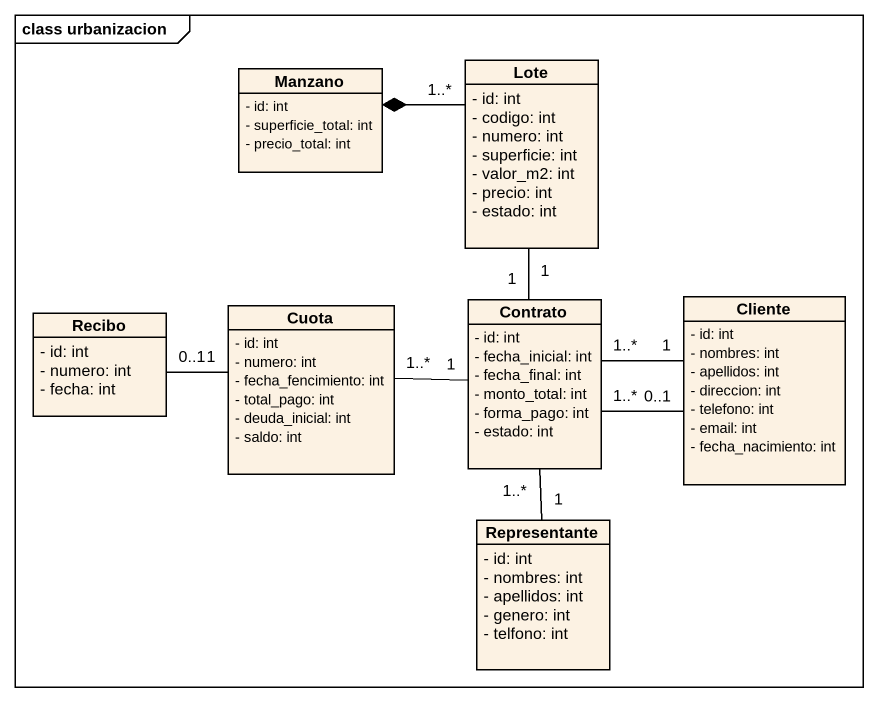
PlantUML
@startuml
mainframe class urbanizacion
hide circle
hide empty members
skinparam classAttributeIconSize 0
class Manzano {
  - id: int
  - superficie_total: int
  - precio_total: int
}
class Lote {
  - id: int
  - codigo: int
  - numero: int
  - superficie: int
  - valor_m2: int
  - precio: int
  - estado: int
}
class Recibo {
  - id: int
  - numero: int
  - fecha: int
}
class Cuota {
  - id: int
  - numero: int
  - fecha_fencimiento: int
  - total_pago: int
  - deuda_inicial: int
  - saldo: int
}
class Contrato {
  - id: int
  - fecha_inicial: int
  - fecha_final: int
  - monto_total: int
  - forma_pago: int
  - estado: int
}
class Cliente {
  - id: int
  - nombres: int
  - apellidos: int
  - direccion: int
  - telefono: int
  - email: int
  - fecha_nacimiento: int
}
class Representante {
  - id: int
  - nombres: int
  - apellidos: int
  - genero: int
  - telfono: int
}
Lote "1..*" -left-* Manzano
Lote "1" -- "1" Contrato
Cuota "1" -left- "0..1" Recibo
Cuota "1..*" -right- "1" Contrato
Cliente "1" -left- "1..*" Contrato
Cliente "0..1" -left- "1..*" Contrato
Representante "1" -up- "1..*" Contrato
@enduml
